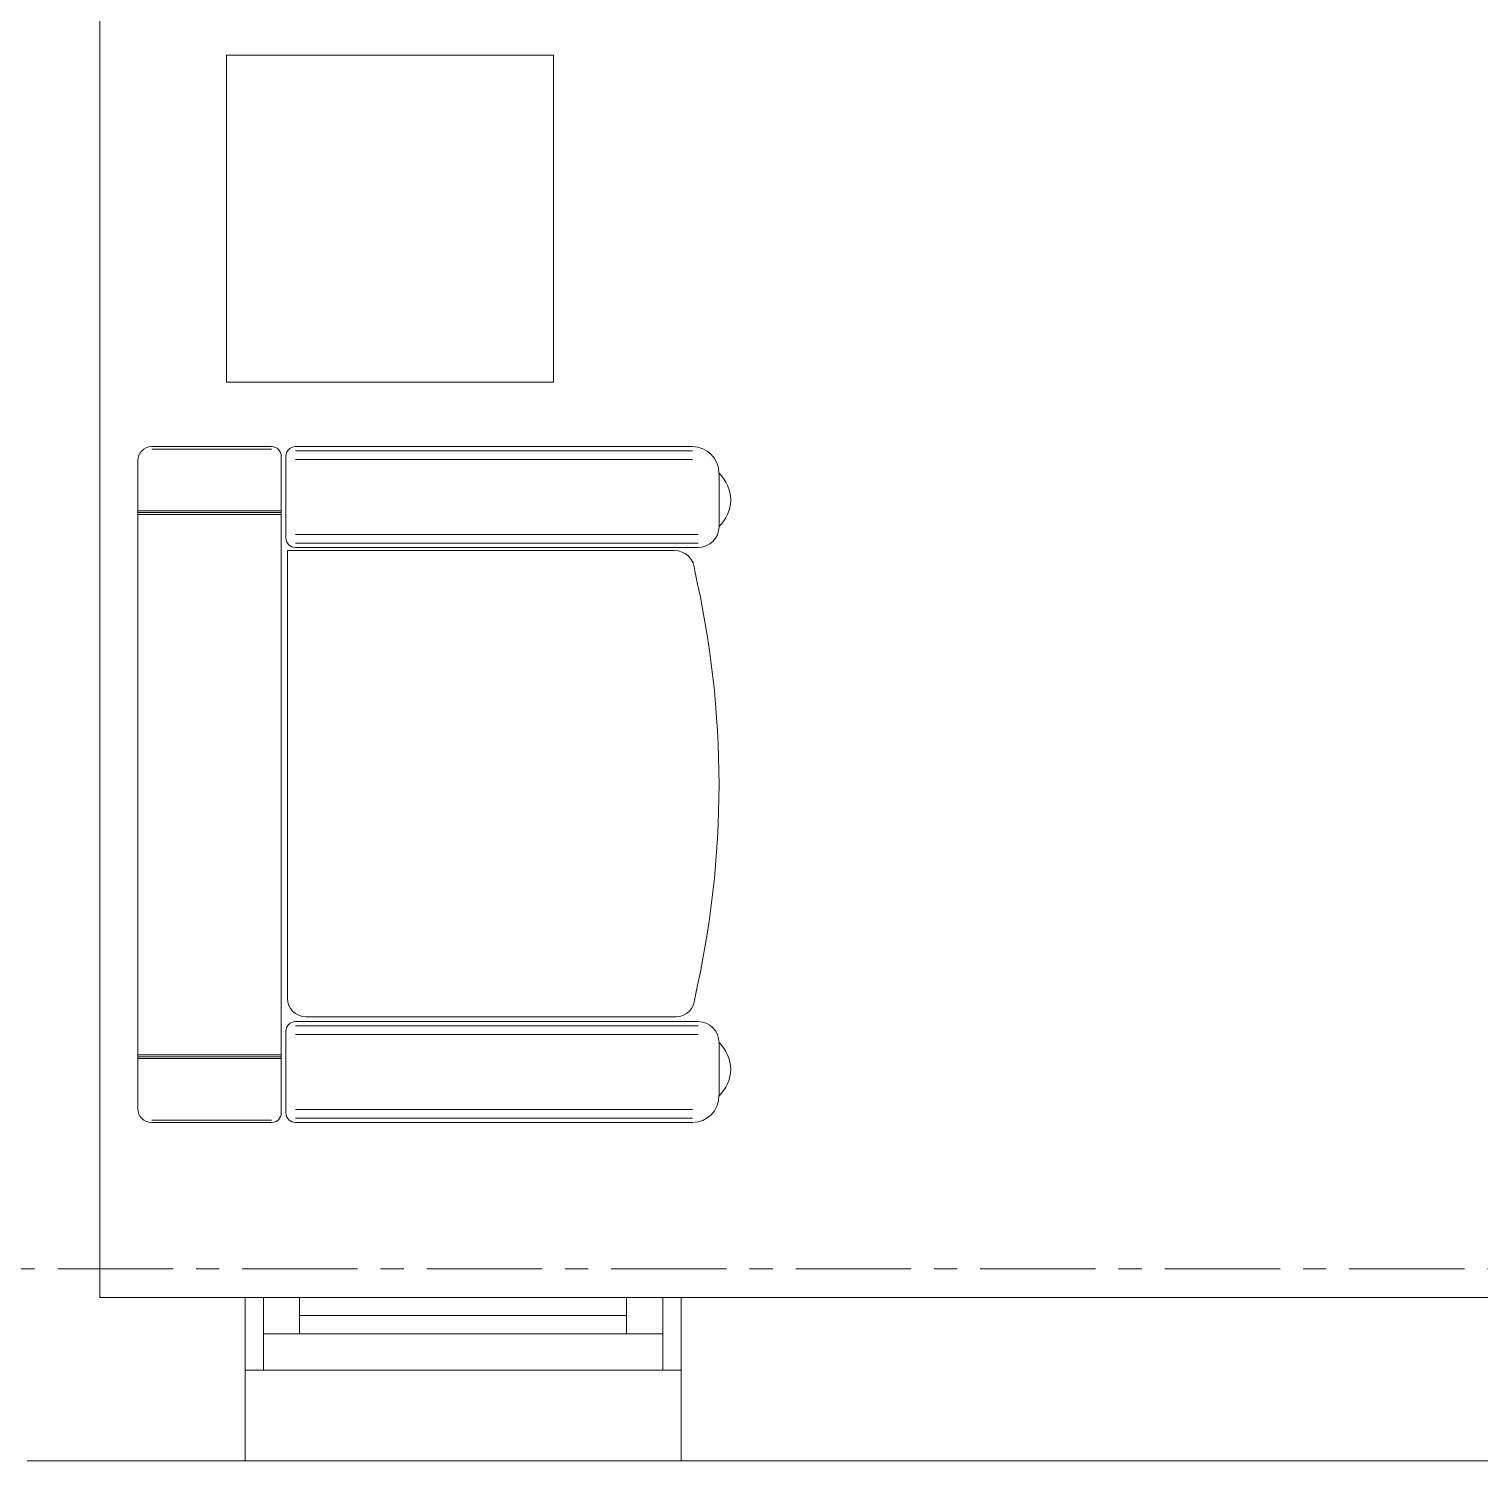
# Model space of a CAD drawing. Header units: millimetres. Extents: x 26027 to 581921, y 7230 to 233891.
# Drawn here: x 496480 to 498477, y 185830 to 187801 of the extents above; entities that cross this region are included whole.
import ezdxf

# ---------------------------------------------------------------- set-up
doc = ezdxf.new("R2010")
doc.units = ezdxf.units.MM
doc.header["$LTSCALE"] = 5
doc.linetypes.add('CENTER', pattern=[50.8, 31.75, -6.35, 6.35, -6.35])
doc.linetypes.add('HIDDEN2', pattern=[0.1875, 0.125, -0.0625])
for name, color, linetype, lineweight in [('Aluminum', 252, 'Continuous', 5), ('LOADING', 252, 'Continuous', 5), ('Medical Equipment and Furniture', 252, 'Continuous', 0), ('Proj', 252, 'HIDDEN2', 5), ('Walls', 252, 'Continuous', 5)]:
    doc.layers.add(name, color=color, linetype=linetype, lineweight=lineweight)
doc.layers.add('axes', color=252, linetype='Continuous')

# ---------------------------------------------------------------- blocks, each defined once
blk = doc.blocks.new('single seat')
at = {"layer": 'LOADING'}
for p, q in [((-972558.1, -381684), (-972723.2, -381684)), ((-972558.1, -381687.4), (-972723.2, -381687.4)), ((-972544.8, -381697.3), (-972544.8, -382601.1)), ((-972538.5, -381697.3), (-972538.5, -381809.5)), ((-971978.9, -381684), (-972525.2, -381684)), ((-971978.9, -381689.9), (-972525.2, -381689.9)), ((-972742.2, -381703.1), (-972742.2, -382595.5)), ((-971978.9, -381701.7), (-972525.2, -381701.7)), ((-971942.2, -381720.6), (-971942.2, -381794)), ((-972544.8, -381772.1), (-972742.2, -381772.1)), ((-972544.8, -381774.6), (-972742.2, -381774.6)), ((-972544.8, -381777.1), (-972742.2, -381777.1)), ((-971971, -381805.1), (-972525.2, -381805.1)), ((-971971, -381816.9), (-972525.2, -381816.9)), ((-971971, -381822.8), (-972525.2, -381822.8)), ((-972001, -381829.5), (-972511, -381829.5)), ((-972536.4, -381854.9), (-972536.4, -382471.4)), ((-972536.4, -382471.4), (-972003.7, -382471.4)), ((-971971, -382475.4), (-972525.2, -382475.4)), ((-972538.5, -382600.9), (-972538.5, -382488.7)), ((-971971, -382481.3), (-972525.2, -382481.3)), ((-971971, -382493.1), (-972525.2, -382493.1)), ((-971942.2, -382577.6), (-971942.2, -382504.2)), ((-972544.8, -382521), (-972742.2, -382521)), ((-972544.8, -382523.6), (-972742.2, -382523.6)), ((-972544.8, -382526.1), (-972742.2, -382526.1)), ((-972558.1, -382610.8), (-972723.2, -382610.8)), ((-972558.1, -382614.2), (-972723.2, -382614.2)), ((-971978.9, -382596.4), (-972525.2, -382596.4)), ((-971978.9, -382608.3), (-972525.2, -382608.3)), ((-971978.9, -382614.2), (-972525.2, -382614.2))]:
    blk.add_line(p, q, dxfattribs=at)
for centre, radius, start, end in [((-972723.2, -381703.1), 19.1, 90, 180), ((-972558.1, -381697.3), 13.3, 0, 90), ((-972525.2, -381697.3), 13.3, 90, 180), ((-971978.9, -381720.6), 36.6, 0, 90), ((-971976, -381757.3), 49.9, 312.6462, 47.3538), ((-971971, -381794), 28.8, 270, 0), ((-972525.2, -381809.5), 13.3, 180, 270), ((-972511, -381854.9), 25.3, 90, 180), ((-972001, -381854.9), 25.3, 0, 90), ((-973252.2, -382149.1), 1310, 347.0217, 12.9783), ((-972003.7, -382443.3), 28.1, 270, 0), ((-972525.2, -382488.7), 13.3, 90, 180), ((-971971, -382504.2), 28.8, 0, 90), ((-971976, -382540.9), 49.9, 312.6462, 47.3538), ((-972723.2, -382595.1), 19.1, 180, 270), ((-971978.9, -382577.6), 36.6, 270, 0), ((-972558.1, -382600.9), 13.3, 270, 0), ((-972525.2, -382600.9), 13.3, 180, 270)]:
    blk.add_arc(centre, radius, start, end, dxfattribs=at)

msp = doc.modelspace()

# ---------------------------------------------------------------- linework, layer by layer
at = {"layer": 'Aluminum'}
for p, q in [((496777.1, 186055.3, 0), (497377.1, 186055.3, 0)), ((496802.1, 185955.3, 0), (496802.1, 186055.3, 0)), ((496852.1, 186005.3, 0), (496852.1, 186055.3, 0)), ((497302.1, 186005.3, 0), (497302.1, 186055.3, 0)), ((497352.1, 185955.3, 0), (497352.1, 186055.3, 0)), ((497302.1, 186030.3, 0), (496852.1, 186030.3, 0)), ((496802.1, 186005.3, 0), (497352.1, 186005.3, 0)), ((496777.1, 185955.3, 0), (497377.1, 185955.3, 0))]:
    msp.add_line(p, q, dxfattribs=at)
at = {"layer": 'axes', "linetype": 'CENTER', "lineweight": 0}
msp.add_line((544175.8, 186094.8, 2.4), (461082.1, 186094.8, 2.4), dxfattribs=at)
at = {"layer": 'Medical Equipment and Furniture', "elevation": 0}
msp.add_lwpolyline([(496751.4, 187315), (496751.4, 187765), (497201.4, 187765), (497201.4, 187315)], close=True, dxfattribs=at)
at = {"layer": 'Proj'}
msp.add_line((497377.1, 185830.3, 0), (496777.1, 185830.3, 0), dxfattribs=at)
at = {"layer": 'Walls'}
for p, q in [((496577.1, 190352.3, 0), (496577.1, 186055.3, 0)), ((496777.1, 186055.3, 0), (496577.1, 186055.3, 0)), ((496777.1, 186055.3, 0), (496777.1, 185830.3, 0)), ((498636.7, 186055.3, 0), (497377.1, 186055.3, 0)), ((497377.1, 186055.3, 0), (497377.1, 185830.3, 0)), ((496777.1, 185830.3, 0), (496477.1, 185830.3, 0)), ((498636.7, 185830.3, 0), (497377.1, 185830.3, 0))]:
    msp.add_line(p, q, dxfattribs=at)

# ---------------------------------------------------------------- block references
at = {"layer": 'Medical Equipment and Furniture', "xscale": -1, "rotation": 180}
msp.add_blockref('single seat', (1469371.6, -195387.9, 0), dxfattribs=at)

doc.saveas('drawing.dxf')
